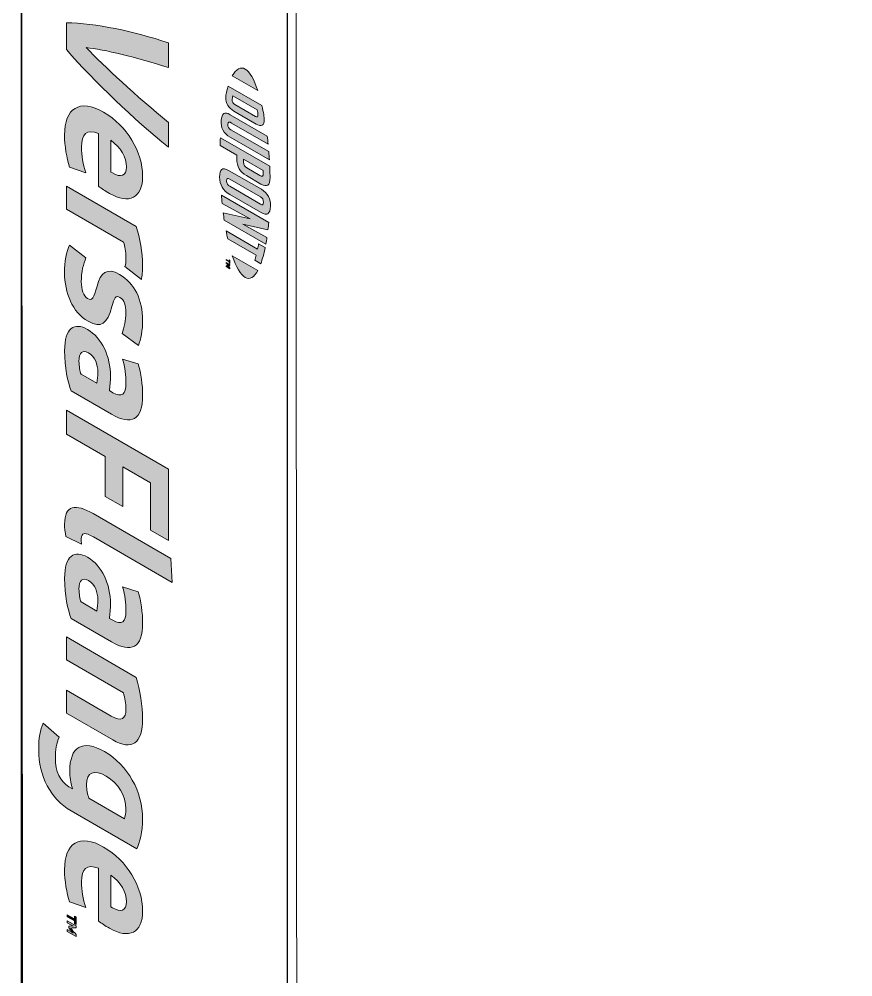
# Model space of a CAD drawing. Header units: inches. Extents: x -20.8 to 74.7, y -53.7 to 19.1.
# Drawn here: x 8.628 to 9.517, y -27.158 to -26.137 of the extents above; entities that cross this region are included whole.
import ezdxf

# ---------------------------------------------------------------- set-up
doc = ezdxf.new("R2010")
doc.units = ezdxf.units.IN
doc.header["$MEASUREMENT"] = 0
for name, color, linetype, lineweight in [('.ATI-HATCH', 7, 'Continuous', 0), ('G-ANNO-TTLB', 7, 'Continuous', 0), ('TYVEK', 7, 'Continuous', 0)]:
    doc.layers.add(name, color=color, linetype=linetype, lineweight=lineweight)

# ---------------------------------------------------------------- blocks, each defined once
blk = doc.blocks.new('Block_286')
at = {"layer": 'TYVEK', "true_color": 0x18467f, "transparency": 33554687}
h = blk.add_hatch(color=156, dxfattribs=at)
h.dxf.hatch_style = 2
edge = h.paths.add_edge_path()
edge.add_spline(control_points=[(8.8693, -26.19), (8.8643, -26.1871), (8.8596, -26.1899), (8.8556, -26.1973), (8.8556, -26.1973), (8.8827, -26.2129), (8.8827, -26.2129), (8.8788, -26.201), (8.8742, -26.1928), (8.8693, -26.19)], knot_values=[0, 0, 0, 0, 1, 1, 1, 2, 2, 2, 3, 3, 3, 3], degree=3, periodic=0)
edge.add_line((8.8693, -26.19), (8.8693, -26.19))
h = blk.add_hatch(color=156, dxfattribs=at)
h.dxf.hatch_style = 2
edge = h.paths.add_edge_path()
edge.add_spline(control_points=[(8.8582, -26.2277), (8.8561, -26.2265), (8.8554, -26.2247), (8.8554, -26.223), (8.8554, -26.2216), (8.8558, -26.2198), (8.8562, -26.2184), (8.8562, -26.2184), (8.8821, -26.2333), (8.8821, -26.2333), (8.8825, -26.2352), (8.8829, -26.2375), (8.8829, -26.2389), (8.8829, -26.2406), (8.8823, -26.2416), (8.8802, -26.2404), (8.8802, -26.2404), (8.8582, -26.2277), (8.8582, -26.2277)], knot_values=[0, 0, 0, 0, 1, 1, 1, 2, 2, 2, 3, 3, 3, 4, 4, 4, 5, 5, 5, 6, 6, 6, 6], degree=3, periodic=0)
edge = h.paths.add_edge_path()
edge.add_spline(control_points=[(8.8897, -26.2439), (8.8897, -26.2412), (8.889, -26.2369), (8.8871, -26.2288), (8.8871, -26.2288), (8.8512, -26.2081), (8.8512, -26.2081), (8.8496, -26.2133), (8.8486, -26.2175), (8.8486, -26.2202), (8.8486, -26.2264), (8.8519, -26.2318), (8.8572, -26.2348), (8.8572, -26.2348), (8.8811, -26.2486), (8.8811, -26.2486), (8.8864, -26.2517), (8.8897, -26.2501), (8.8897, -26.2439)], knot_values=[0, 0, 0, 0, 1, 1, 1, 2, 2, 2, 3, 3, 3, 4, 4, 4, 5, 5, 5, 6, 6, 6, 6], degree=3, periodic=0)
edge.add_line((8.8897, -26.2439), (8.8897, -26.2439))
h = blk.add_hatch(color=156, dxfattribs=at)
h.dxf.hatch_style = 2
edge = h.paths.add_edge_path()
edge.add_spline(control_points=[(8.854, -26.2546), (8.8519, -26.2534), (8.8506, -26.2518), (8.8509, -26.249), (8.8512, -26.2462), (8.8523, -26.2461), (8.8547, -26.2475), (8.8547, -26.2475), (8.8938, -26.2701), (8.8938, -26.2701), (8.8936, -26.268), (8.8931, -26.2634), (8.8929, -26.2614), (8.8929, -26.2614), (8.8533, -26.2386), (8.8533, -26.2386), (8.847, -26.2349), (8.8446, -26.237), (8.8437, -26.2449), (8.843, -26.252), (8.8463, -26.2586), (8.8533, -26.2627), (8.8533, -26.2627), (8.8951, -26.2868), (8.8951, -26.2868), (8.895, -26.2852), (8.8947, -26.2797), (8.8945, -26.278), (8.8945, -26.278), (8.854, -26.2546), (8.854, -26.2546)], knot_values=[0, 0, 0, 0, 1, 1, 1, 2, 2, 2, 3, 3, 3, 4, 4, 4, 5, 5, 5, 6, 6, 6, 7, 7, 7, 8, 8, 8, 9, 9, 9, 10, 10, 10, 10], degree=3, periodic=0)
h = blk.add_hatch(color=156, dxfattribs=at)
h.dxf.hatch_style = 2
edge = h.paths.add_edge_path()
edge.add_spline(control_points=[(8.8711, -26.2954), (8.8689, -26.2941), (8.8677, -26.2925), (8.8677, -26.289), (8.8677, -26.289), (8.8677, -26.2861), (8.8677, -26.2861), (8.8677, -26.2861), (8.8885, -26.2981), (8.8885, -26.2981), (8.8885, -26.2994), (8.8886, -26.3001), (8.8886, -26.3009), (8.8886, -26.3047), (8.8873, -26.3047), (8.885, -26.3034), (8.885, -26.3034), (8.8711, -26.2954), (8.8711, -26.2954)], knot_values=[0, 0, 0, 0, 1, 1, 1, 2, 2, 2, 3, 3, 3, 4, 4, 4, 5, 5, 5, 6, 6, 6, 6], degree=3, periodic=0)
edge = h.paths.add_edge_path()
edge.add_spline(control_points=[(8.8959, -26.3057), (8.8959, -26.3042), (8.8957, -26.2987), (8.8955, -26.2936), (8.8955, -26.2936), (8.8429, -26.2632), (8.8429, -26.2632), (8.8428, -26.2649), (8.8426, -26.2692), (8.8425, -26.2715), (8.8425, -26.2715), (8.8604, -26.2819), (8.8604, -26.2819), (8.8604, -26.2819), (8.8604, -26.2852), (8.8604, -26.2852), (8.8604, -26.2941), (8.8639, -26.2998), (8.8706, -26.3036), (8.8706, -26.3036), (8.8861, -26.3126), (8.8861, -26.3126), (8.8926, -26.3164), (8.8959, -26.3141), (8.8959, -26.3057)], knot_values=[0, 0, 0, 0, 1, 1, 1, 2, 2, 2, 3, 3, 3, 4, 4, 4, 5, 5, 5, 6, 6, 6, 7, 7, 7, 8, 8, 8, 8], degree=3, periodic=0)
edge.add_line((8.8959, -26.3057), (8.8959, -26.3057))
h = blk.add_hatch(color=156, dxfattribs=at)
h.dxf.hatch_style = 2
edge = h.paths.add_edge_path()
edge.add_spline(control_points=[(8.8528, -26.315), (8.8507, -26.3138), (8.8496, -26.3124), (8.8495, -26.3094), (8.8494, -26.3062), (8.8506, -26.3061), (8.8528, -26.3073), (8.8528, -26.3073), (8.8856, -26.3263), (8.8856, -26.3263), (8.8877, -26.3275), (8.8889, -26.329), (8.8888, -26.3321), (8.8888, -26.335), (8.8876, -26.3352), (8.8856, -26.334), (8.8856, -26.334), (8.8528, -26.315), (8.8528, -26.315)], knot_values=[0, 0, 0, 0, 1, 1, 1, 2, 2, 2, 3, 3, 3, 4, 4, 4, 5, 5, 5, 6, 6, 6, 6], degree=3, periodic=0)
edge = h.paths.add_edge_path()
edge.add_spline(control_points=[(8.8962, -26.3363), (8.8965, -26.3287), (8.8935, -26.3222), (8.8866, -26.3182), (8.8866, -26.3182), (8.8521, -26.2984), (8.8521, -26.2984), (8.8448, -26.2941), (8.8418, -26.2966), (8.8421, -26.3051), (8.8424, -26.3134), (8.8451, -26.3192), (8.8529, -26.3237), (8.8529, -26.3237), (8.8858, -26.3427), (8.8858, -26.3427), (8.8932, -26.3469), (8.8958, -26.3446), (8.8962, -26.3363)], knot_values=[0, 0, 0, 0, 1, 1, 1, 2, 2, 2, 3, 3, 3, 4, 4, 4, 5, 5, 5, 6, 6, 6, 6], degree=3, periodic=0)
edge.add_line((8.8962, -26.3363), (8.8962, -26.3363))
h = blk.add_hatch(color=156, dxfattribs=at)
h.dxf.hatch_style = 2
edge = h.paths.add_edge_path()
edge.add_spline(control_points=[(8.8669, -26.3553), (8.8669, -26.3553), (8.8936, -26.3613), (8.8936, -26.3613), (8.8939, -26.3589), (8.8942, -26.356), (8.8944, -26.3537), (8.8944, -26.3537), (8.8439, -26.3246), (8.8439, -26.3246), (8.8441, -26.3264), (8.8445, -26.3309), (8.8447, -26.3332), (8.8447, -26.3332), (8.8745, -26.3497), (8.8745, -26.3497), (8.8745, -26.3497), (8.8459, -26.3432), (8.8459, -26.3432), (8.8462, -26.3454), (8.8466, -26.3488), (8.847, -26.351), (8.847, -26.351), (8.8914, -26.3767), (8.8914, -26.3767), (8.8917, -26.3747), (8.8923, -26.3712), (8.8925, -26.3695), (8.8925, -26.3695), (8.8669, -26.3553), (8.8669, -26.3553)], knot_values=[0, 0, 0, 0, 1, 1, 1, 2, 2, 2, 3, 3, 3, 4, 4, 4, 5, 5, 5, 6, 6, 6, 7, 7, 7, 8, 8, 8, 9, 9, 9, 10, 10, 10, 10], degree=3, periodic=0)
h = blk.add_hatch(color=156, dxfattribs=at)
h.dxf.hatch_style = 2
edge = h.paths.add_edge_path()
edge.add_spline(control_points=[(8.8836, -26.3764), (8.8833, -26.3783), (8.8829, -26.3801), (8.8825, -26.3819), (8.8825, -26.3819), (8.8489, -26.3625), (8.8489, -26.3625), (8.8493, -26.3646), (8.8501, -26.3685), (8.8507, -26.3711), (8.8507, -26.3711), (8.8809, -26.3886), (8.8809, -26.3886), (8.8804, -26.3905), (8.8799, -26.3923), (8.8795, -26.3939), (8.8795, -26.3939), (8.8859, -26.3977), (8.8859, -26.3977), (8.8878, -26.3927), (8.8893, -26.3871), (8.8906, -26.3804), (8.8906, -26.3804), (8.8836, -26.3764), (8.8836, -26.3764)], knot_values=[0, 0, 0, 0, 1, 1, 1, 2, 2, 2, 3, 3, 3, 4, 4, 4, 5, 5, 5, 6, 6, 6, 7, 7, 7, 8, 8, 8, 8], degree=3, periodic=0)
h = blk.add_hatch(color=156, dxfattribs=at)
h.dxf.hatch_style = 2
edge = h.paths.add_edge_path()
edge.add_spline(control_points=[(8.8529, -26.3984), (8.8529, -26.3984), (8.8529, -26.3993), (8.8529, -26.3993), (8.8529, -26.3993), (8.8511, -26.3996), (8.8511, -26.3996), (8.8511, -26.3996), (8.8529, -26.402), (8.8529, -26.402), (8.8529, -26.402), (8.8529, -26.4029), (8.8529, -26.4029), (8.8529, -26.4029), (8.849, -26.4006), (8.849, -26.4006), (8.849, -26.4006), (8.849, -26.3998), (8.849, -26.3998), (8.849, -26.3998), (8.8518, -26.4014), (8.8518, -26.4014), (8.8518, -26.4014), (8.8499, -26.3989), (8.8499, -26.3989), (8.8499, -26.3989), (8.8499, -26.3989), (8.8499, -26.3989), (8.8499, -26.3989), (8.8518, -26.3986), (8.8518, -26.3986), (8.8518, -26.3986), (8.849, -26.397), (8.849, -26.397), (8.849, -26.397), (8.849, -26.3961), (8.849, -26.3961), (8.849, -26.3961), (8.8529, -26.3984), (8.8529, -26.3984)], knot_values=[0, 0, 0, 0, 1, 1, 1, 2, 2, 2, 3, 3, 3, 4, 4, 4, 5, 5, 5, 6, 6, 6, 7, 7, 7, 8, 8, 8, 9, 9, 9, 10, 10, 10, 11, 11, 11, 12, 12, 12, 13, 13, 13, 13], degree=3, periodic=0)
edge = h.paths.add_edge_path()
edge.add_spline(control_points=[(8.8522, -26.3948), (8.8522, -26.3948), (8.8522, -26.3934), (8.8522, -26.3934), (8.8522, -26.3934), (8.8529, -26.3938), (8.8529, -26.3938), (8.8529, -26.3938), (8.8529, -26.3974), (8.8529, -26.3974), (8.8529, -26.3974), (8.8522, -26.397), (8.8522, -26.397), (8.8522, -26.397), (8.8522, -26.3956), (8.8522, -26.3956), (8.8522, -26.3956), (8.849, -26.3938), (8.849, -26.3938), (8.849, -26.3938), (8.849, -26.3929), (8.849, -26.3929), (8.849, -26.3929), (8.8522, -26.3948), (8.8522, -26.3948)], knot_values=[0, 0, 0, 0, 1, 1, 1, 2, 2, 2, 3, 3, 3, 4, 4, 4, 5, 5, 5, 6, 6, 6, 7, 7, 7, 8, 8, 8, 8], degree=3, periodic=0)
h = blk.add_hatch(color=156, dxfattribs=at)
h.dxf.hatch_style = 2
edge = h.paths.add_edge_path()
edge.add_spline(control_points=[(8.8693, -26.4123), (8.8643, -26.4094), (8.8596, -26.4012), (8.8556, -26.3893), (8.8556, -26.3893), (8.8828, -26.4049), (8.8828, -26.4049), (8.8788, -26.4123), (8.8742, -26.4151), (8.8693, -26.4123)], knot_values=[0, 0, 0, 0, 1, 1, 1, 2, 2, 2, 3, 3, 3, 3], degree=3, periodic=0)
edge.add_line((8.8693, -26.4123), (8.8693, -26.4123))
at = {"layer": 'TYVEK'}
for points, knots in [([(8.8693, -26.19), (8.8643, -26.1871), (8.8596, -26.1899), (8.8556, -26.1973), (8.8556, -26.1973), (8.8827, -26.2129), (8.8827, -26.2129), (8.8788, -26.201), (8.8742, -26.1928), (8.8693, -26.19)], [0, 0, 0, 0, 1, 1, 1, 2, 2, 2, 3, 3, 3, 3]), ([(8.8897, -26.2439), (8.8897, -26.2412), (8.889, -26.2369), (8.8871, -26.2288), (8.8871, -26.2288), (8.8512, -26.2081), (8.8512, -26.2081), (8.8496, -26.2133), (8.8486, -26.2175), (8.8486, -26.2202), (8.8486, -26.2264), (8.8519, -26.2318), (8.8572, -26.2348), (8.8572, -26.2348), (8.8811, -26.2486), (8.8811, -26.2486), (8.8864, -26.2517), (8.8897, -26.2501), (8.8897, -26.2439)], [0, 0, 0, 0, 1, 1, 1, 2, 2, 2, 3, 3, 3, 4, 4, 4, 5, 5, 5, 6, 6, 6, 6]), ([(8.8582, -26.2277), (8.8561, -26.2265), (8.8554, -26.2247), (8.8554, -26.223), (8.8554, -26.2216), (8.8558, -26.2198), (8.8562, -26.2184), (8.8562, -26.2184), (8.8821, -26.2333), (8.8821, -26.2333), (8.8825, -26.2352), (8.8829, -26.2375), (8.8829, -26.2389), (8.8829, -26.2406), (8.8823, -26.2416), (8.8802, -26.2404), (8.8802, -26.2404), (8.8582, -26.2277), (8.8582, -26.2277)], [0, 0, 0, 0, 1, 1, 1, 2, 2, 2, 3, 3, 3, 4, 4, 4, 5, 5, 5, 6, 6, 6, 6]), ([(8.854, -26.2546), (8.8519, -26.2534), (8.8506, -26.2518), (8.8509, -26.249), (8.8512, -26.2462), (8.8523, -26.2461), (8.8547, -26.2475), (8.8547, -26.2475), (8.8938, -26.2701), (8.8938, -26.2701), (8.8936, -26.268), (8.8931, -26.2634), (8.8929, -26.2614), (8.8929, -26.2614), (8.8533, -26.2386), (8.8533, -26.2386), (8.847, -26.2349), (8.8446, -26.237), (8.8437, -26.2449), (8.843, -26.252), (8.8463, -26.2586), (8.8533, -26.2627), (8.8533, -26.2627), (8.8951, -26.2868), (8.8951, -26.2868), (8.895, -26.2852), (8.8947, -26.2797), (8.8945, -26.278), (8.8945, -26.278), (8.854, -26.2546), (8.854, -26.2546)], [0, 0, 0, 0, 1, 1, 1, 2, 2, 2, 3, 3, 3, 4, 4, 4, 5, 5, 5, 6, 6, 6, 7, 7, 7, 8, 8, 8, 9, 9, 9, 10, 10, 10, 10]), ([(8.8959, -26.3057), (8.8959, -26.3042), (8.8957, -26.2987), (8.8955, -26.2936), (8.8955, -26.2936), (8.8429, -26.2632), (8.8429, -26.2632), (8.8428, -26.2649), (8.8426, -26.2692), (8.8425, -26.2715), (8.8425, -26.2715), (8.8604, -26.2819), (8.8604, -26.2819), (8.8604, -26.2819), (8.8604, -26.2852), (8.8604, -26.2852), (8.8604, -26.2941), (8.8639, -26.2998), (8.8706, -26.3036), (8.8706, -26.3036), (8.8861, -26.3126), (8.8861, -26.3126), (8.8926, -26.3164), (8.8959, -26.3141), (8.8959, -26.3057)], [0, 0, 0, 0, 1, 1, 1, 2, 2, 2, 3, 3, 3, 4, 4, 4, 5, 5, 5, 6, 6, 6, 7, 7, 7, 8, 8, 8, 8]), ([(8.8711, -26.2954), (8.8689, -26.2941), (8.8677, -26.2925), (8.8677, -26.289), (8.8677, -26.289), (8.8677, -26.2861), (8.8677, -26.2861), (8.8677, -26.2861), (8.8885, -26.2981), (8.8885, -26.2981), (8.8885, -26.2994), (8.8886, -26.3001), (8.8886, -26.3009), (8.8886, -26.3047), (8.8873, -26.3047), (8.885, -26.3034), (8.885, -26.3034), (8.8711, -26.2954), (8.8711, -26.2954)], [0, 0, 0, 0, 1, 1, 1, 2, 2, 2, 3, 3, 3, 4, 4, 4, 5, 5, 5, 6, 6, 6, 6]), ([(8.8962, -26.3363), (8.8965, -26.3287), (8.8935, -26.3222), (8.8866, -26.3182), (8.8866, -26.3182), (8.8521, -26.2984), (8.8521, -26.2984), (8.8448, -26.2941), (8.8418, -26.2966), (8.8421, -26.3051), (8.8424, -26.3134), (8.8451, -26.3192), (8.8529, -26.3237), (8.8529, -26.3237), (8.8858, -26.3427), (8.8858, -26.3427), (8.8932, -26.3469), (8.8958, -26.3446), (8.8962, -26.3363)], [0, 0, 0, 0, 1, 1, 1, 2, 2, 2, 3, 3, 3, 4, 4, 4, 5, 5, 5, 6, 6, 6, 6]), ([(8.8528, -26.315), (8.8507, -26.3138), (8.8496, -26.3124), (8.8495, -26.3094), (8.8494, -26.3062), (8.8506, -26.3061), (8.8528, -26.3073), (8.8528, -26.3073), (8.8856, -26.3263), (8.8856, -26.3263), (8.8877, -26.3275), (8.8889, -26.329), (8.8888, -26.3321), (8.8888, -26.335), (8.8876, -26.3352), (8.8856, -26.334), (8.8856, -26.334), (8.8528, -26.315), (8.8528, -26.315)], [0, 0, 0, 0, 1, 1, 1, 2, 2, 2, 3, 3, 3, 4, 4, 4, 5, 5, 5, 6, 6, 6, 6]), ([(8.8669, -26.3553), (8.8669, -26.3553), (8.8936, -26.3613), (8.8936, -26.3613), (8.8939, -26.3589), (8.8942, -26.356), (8.8944, -26.3537), (8.8944, -26.3537), (8.8439, -26.3246), (8.8439, -26.3246), (8.8441, -26.3264), (8.8445, -26.3309), (8.8447, -26.3332), (8.8447, -26.3332), (8.8745, -26.3497), (8.8745, -26.3497), (8.8745, -26.3497), (8.8459, -26.3432), (8.8459, -26.3432), (8.8462, -26.3454), (8.8466, -26.3488), (8.847, -26.351), (8.847, -26.351), (8.8914, -26.3767), (8.8914, -26.3767), (8.8917, -26.3747), (8.8923, -26.3712), (8.8925, -26.3695), (8.8925, -26.3695), (8.8669, -26.3553), (8.8669, -26.3553)], [0, 0, 0, 0, 1, 1, 1, 2, 2, 2, 3, 3, 3, 4, 4, 4, 5, 5, 5, 6, 6, 6, 7, 7, 7, 8, 8, 8, 9, 9, 9, 10, 10, 10, 10]), ([(8.8836, -26.3764), (8.8833, -26.3783), (8.8829, -26.3801), (8.8825, -26.3819), (8.8825, -26.3819), (8.8489, -26.3625), (8.8489, -26.3625), (8.8493, -26.3646), (8.8501, -26.3685), (8.8507, -26.3711), (8.8507, -26.3711), (8.8809, -26.3886), (8.8809, -26.3886), (8.8804, -26.3905), (8.8799, -26.3923), (8.8795, -26.3939), (8.8795, -26.3939), (8.8859, -26.3977), (8.8859, -26.3977), (8.8878, -26.3927), (8.8893, -26.3871), (8.8906, -26.3804), (8.8906, -26.3804), (8.8836, -26.3764), (8.8836, -26.3764)], [0, 0, 0, 0, 1, 1, 1, 2, 2, 2, 3, 3, 3, 4, 4, 4, 5, 5, 5, 6, 6, 6, 7, 7, 7, 8, 8, 8, 8]), ([(8.8522, -26.3948), (8.8522, -26.3948), (8.8522, -26.3934), (8.8522, -26.3934), (8.8522, -26.3934), (8.8529, -26.3938), (8.8529, -26.3938), (8.8529, -26.3938), (8.8529, -26.3974), (8.8529, -26.3974), (8.8529, -26.3974), (8.8522, -26.397), (8.8522, -26.397), (8.8522, -26.397), (8.8522, -26.3956), (8.8522, -26.3956), (8.8522, -26.3956), (8.849, -26.3938), (8.849, -26.3938), (8.849, -26.3938), (8.849, -26.3929), (8.849, -26.3929), (8.849, -26.3929), (8.8522, -26.3948), (8.8522, -26.3948)], [0, 0, 0, 0, 1, 1, 1, 2, 2, 2, 3, 3, 3, 4, 4, 4, 5, 5, 5, 6, 6, 6, 7, 7, 7, 8, 8, 8, 8]), ([(8.8693, -26.4123), (8.8643, -26.4094), (8.8596, -26.4012), (8.8556, -26.3893), (8.8556, -26.3893), (8.8828, -26.4049), (8.8828, -26.4049), (8.8788, -26.4123), (8.8742, -26.4151), (8.8693, -26.4123)], [0, 0, 0, 0, 1, 1, 1, 2, 2, 2, 3, 3, 3, 3]), ([(8.8529, -26.3984), (8.8529, -26.3984), (8.8529, -26.3993), (8.8529, -26.3993), (8.8529, -26.3993), (8.8511, -26.3996), (8.8511, -26.3996), (8.8511, -26.3996), (8.8529, -26.402), (8.8529, -26.402), (8.8529, -26.402), (8.8529, -26.4029), (8.8529, -26.4029), (8.8529, -26.4029), (8.849, -26.4006), (8.849, -26.4006), (8.849, -26.4006), (8.849, -26.3998), (8.849, -26.3998), (8.849, -26.3998), (8.8518, -26.4014), (8.8518, -26.4014), (8.8518, -26.4014), (8.8499, -26.3989), (8.8499, -26.3989), (8.8499, -26.3989), (8.8499, -26.3989), (8.8499, -26.3989), (8.8499, -26.3989), (8.8518, -26.3986), (8.8518, -26.3986), (8.8518, -26.3986), (8.849, -26.397), (8.849, -26.397), (8.849, -26.397), (8.849, -26.3961), (8.849, -26.3961), (8.849, -26.3961), (8.8529, -26.3984), (8.8529, -26.3984)], [0, 0, 0, 0, 1, 1, 1, 2, 2, 2, 3, 3, 3, 4, 4, 4, 5, 5, 5, 6, 6, 6, 7, 7, 7, 8, 8, 8, 9, 9, 9, 10, 10, 10, 11, 11, 11, 12, 12, 12, 13, 13, 13, 13])]:
    blk.add_open_spline(points, degree=3, knots=knots, dxfattribs=at)
blk = doc.blocks.new('Block_288')
at = {"layer": 'TYVEK', "true_color": 0x18467f, "transparency": 33554687}
h = blk.add_hatch(color=156, dxfattribs=at)
h.dxf.hatch_style = 2
h.paths.add_polyline_path([(8.6874, -27.0963), (8.6874, -27.0935), (8.689, -27.0944), (8.689, -27.1023), (8.6874, -27.1014), (8.6874, -27.0985), (8.6796, -27.094), (8.6796, -27.0919)])
h = blk.add_hatch(color=156, dxfattribs=at)
h.dxf.hatch_style = 2
edge = h.paths.add_edge_path()
edge.add_spline(control_points=[(8.689, -27.1151), (8.689, -27.1151), (8.6796, -27.1097), (8.6796, -27.1097), (8.6796, -27.1097), (8.6796, -27.1077), (8.6796, -27.1077), (8.6796, -27.1077), (8.6841, -27.1103), (8.6841, -27.1103), (8.6847, -27.1106), (8.6853, -27.111), (8.6858, -27.1114), (8.6844, -27.1098), (8.6828, -27.1079), (8.6813, -27.1058), (8.6813, -27.1058), (8.6813, -27.1041), (8.6813, -27.1041), (8.6829, -27.1039), (8.6844, -27.1038), (8.6858, -27.1038), (8.6853, -27.1036), (8.6847, -27.1033), (8.6841, -27.103), (8.6841, -27.103), (8.6796, -27.1004), (8.6796, -27.1004), (8.6796, -27.1004), (8.6796, -27.0984), (8.6796, -27.0984), (8.6796, -27.0984), (8.689, -27.1038), (8.689, -27.1038), (8.689, -27.1038), (8.689, -27.106), (8.689, -27.106), (8.6869, -27.1058), (8.6852, -27.1058), (8.6832, -27.1061), (8.6852, -27.1087), (8.6869, -27.1107), (8.689, -27.1129), (8.689, -27.1129), (8.689, -27.1151), (8.689, -27.1151)], knot_values=[0, 0, 0, 0, 1, 1, 1, 2, 2, 2, 3, 3, 3, 4, 4, 4, 5, 5, 5, 6, 6, 6, 7, 7, 7, 8, 8, 8, 9, 9, 9, 10, 10, 10, 11, 11, 11, 12, 12, 12, 13, 13, 13, 14, 14, 14, 15, 15, 15, 15], degree=3, periodic=0)
at = {"layer": 'TYVEK'}
blk.add_lwpolyline([(8.6874, -27.0963), (8.6874, -27.0935), (8.689, -27.0944), (8.689, -27.1023), (8.6874, -27.1014), (8.6874, -27.0985), (8.6796, -27.094), (8.6796, -27.0919)], close=True, dxfattribs=at)
blk.add_open_spline([(8.689, -27.1151), (8.689, -27.1151), (8.6796, -27.1097), (8.6796, -27.1097), (8.6796, -27.1097), (8.6796, -27.1077), (8.6796, -27.1077), (8.6796, -27.1077), (8.6841, -27.1103), (8.6841, -27.1103), (8.6847, -27.1106), (8.6853, -27.111), (8.6858, -27.1114), (8.6844, -27.1098), (8.6828, -27.1079), (8.6813, -27.1058), (8.6813, -27.1058), (8.6813, -27.1041), (8.6813, -27.1041), (8.6829, -27.1039), (8.6844, -27.1038), (8.6858, -27.1038), (8.6853, -27.1036), (8.6847, -27.1033), (8.6841, -27.103), (8.6841, -27.103), (8.6796, -27.1004), (8.6796, -27.1004), (8.6796, -27.1004), (8.6796, -27.0984), (8.6796, -27.0984), (8.6796, -27.0984), (8.689, -27.1038), (8.689, -27.1038), (8.689, -27.1038), (8.689, -27.106), (8.689, -27.106), (8.6869, -27.1058), (8.6852, -27.1058), (8.6832, -27.1061), (8.6852, -27.1087), (8.6869, -27.1107), (8.689, -27.1129), (8.689, -27.1129), (8.689, -27.1151), (8.689, -27.1151)], degree=3, knots=[0, 0, 0, 0, 1, 1, 1, 2, 2, 2, 3, 3, 3, 4, 4, 4, 5, 5, 5, 6, 6, 6, 7, 7, 7, 8, 8, 8, 9, 9, 9, 10, 10, 10, 11, 11, 11, 12, 12, 12, 13, 13, 13, 14, 14, 14, 15, 15, 15, 15], dxfattribs=at)
blk = doc.blocks.new('Block_289')
at = {"layer": 'TYVEK', "true_color": 0x18467f, "transparency": 33554687}
h = blk.add_hatch(color=156, dxfattribs=at)
h.dxf.hatch_style = 2
edge = h.paths.add_edge_path()
edge.add_spline(control_points=[(8.6786, -26.1405), (8.7097, -26.1413), (8.7503, -26.1494), (8.7875, -26.162), (8.7875, -26.162), (8.7875, -26.1884), (8.7875, -26.1884), (8.754, -26.1775), (8.7184, -26.169), (8.6999, -26.1671), (8.7184, -26.1867), (8.754, -26.2194), (8.7875, -26.247), (8.7875, -26.247), (8.7875, -26.2734), (8.7875, -26.2734), (8.7503, -26.2431), (8.7097, -26.2043), (8.6786, -26.1692), (8.6786, -26.1692), (8.6786, -26.1405), (8.6786, -26.1405)], knot_values=[0, 0, 0, 0, 1, 1, 1, 2, 2, 2, 3, 3, 3, 4, 4, 4, 5, 5, 5, 6, 6, 6, 7, 7, 7, 7], degree=3, periodic=0)
h = blk.add_hatch(color=156, dxfattribs=at)
h.dxf.hatch_style = 2
edge = h.paths.add_edge_path()
edge.add_spline(control_points=[(8.7259, -26.2659), (8.7259, -26.2659), (8.7259, -26.2998), (8.7259, -26.2998), (8.7259, -26.2998), (8.7278, -26.3008), (8.7278, -26.3008), (8.7365, -26.3059), (8.7428, -26.3042), (8.7428, -26.2944), (8.7428, -26.284), (8.7365, -26.2736), (8.7259, -26.2659)], knot_values=[0, 0, 0, 0, 1, 1, 1, 2, 2, 2, 3, 3, 3, 4, 4, 4, 4], degree=3, periodic=0)
edge = h.paths.add_edge_path()
edge.add_spline(control_points=[(8.682, -26.2946), (8.6789, -26.2849), (8.6767, -26.2721), (8.6767, -26.2603), (8.6767, -26.2316), (8.6926, -26.2212), (8.7184, -26.2361), (8.7432, -26.2503), (8.76, -26.2781), (8.76, -26.3043), (8.76, -26.3276), (8.7455, -26.3346), (8.7246, -26.3226), (8.72, -26.3199), (8.7159, -26.3172), (8.7128, -26.315), (8.7128, -26.315), (8.7128, -26.2587), (8.7128, -26.2587), (8.7004, -26.2538), (8.6948, -26.259), (8.6948, -26.2732), (8.6948, -26.282), (8.6965, -26.2913), (8.6993, -26.3006), (8.6993, -26.3006), (8.682, -26.2946), (8.682, -26.2946)], knot_values=[0, 0, 0, 0, 1, 1, 1, 2, 2, 2, 3, 3, 3, 4, 4, 4, 5, 5, 5, 6, 6, 6, 7, 7, 7, 8, 8, 8, 9, 9, 9, 9], degree=3, periodic=0)
h = blk.add_hatch(color=156, dxfattribs=at)
h.dxf.hatch_style = 2
edge = h.paths.add_edge_path()
edge.add_spline(control_points=[(8.76, -26.3991), (8.76, -26.4055), (8.7593, -26.4113), (8.7586, -26.4144), (8.7586, -26.4144), (8.741, -26.4007), (8.741, -26.4007), (8.7419, -26.3982), (8.7422, -26.3946), (8.7422, -26.3909), (8.7422, -26.3843), (8.7411, -26.3792), (8.7396, -26.3745), (8.7396, -26.3745), (8.6786, -26.3393), (8.6786, -26.3393), (8.6786, -26.3393), (8.6786, -26.3147), (8.6786, -26.3147), (8.6786, -26.3147), (8.7531, -26.3577), (8.7531, -26.3577), (8.7573, -26.3698), (8.76, -26.3863), (8.76, -26.3991)], knot_values=[0, 0, 0, 0, 1, 1, 1, 2, 2, 2, 3, 3, 3, 4, 4, 4, 5, 5, 5, 6, 6, 6, 7, 7, 7, 8, 8, 8, 8], degree=3, periodic=0)
h = blk.add_hatch(color=156, dxfattribs=at)
h.dxf.hatch_style = 2
edge = h.paths.add_edge_path()
edge.add_spline(control_points=[(8.738, -26.4721), (8.7402, -26.4651), (8.7422, -26.4583), (8.7422, -26.4497), (8.7422, -26.4422), (8.7404, -26.4361), (8.7358, -26.4335), (8.7312, -26.4308), (8.7298, -26.4341), (8.7271, -26.4433), (8.7222, -26.4611), (8.7161, -26.4672), (8.7018, -26.459), (8.685, -26.4493), (8.6767, -26.4288), (8.6767, -26.4071), (8.6767, -26.3957), (8.6788, -26.3842), (8.6819, -26.3778), (8.6819, -26.3778), (8.6995, -26.3913), (8.6995, -26.3913), (8.6968, -26.3976), (8.6945, -26.4063), (8.6945, -26.4168), (8.6945, -26.425), (8.697, -26.4321), (8.7013, -26.4346), (8.7065, -26.4376), (8.7079, -26.434), (8.7114, -26.4214), (8.7152, -26.4071), (8.7218, -26.4012), (8.7354, -26.409), (8.7512, -26.4182), (8.76, -26.4362), (8.76, -26.458), (8.76, -26.4681), (8.7581, -26.4787), (8.7554, -26.4848), (8.7554, -26.4848), (8.738, -26.4721), (8.738, -26.4721)], knot_values=[0, 0, 0, 0, 1, 1, 1, 2, 2, 2, 3, 3, 3, 4, 4, 4, 5, 5, 5, 6, 6, 6, 7, 7, 7, 8, 8, 8, 9, 9, 9, 10, 10, 10, 11, 11, 11, 12, 12, 12, 13, 13, 13, 14, 14, 14, 14], degree=3, periodic=0)
h = blk.add_hatch(color=156, dxfattribs=at)
h.dxf.hatch_style = 2
edge = h.paths.add_edge_path()
edge.add_spline(control_points=[(8.6943, -26.5155), (8.6943, -26.5155), (8.711, -26.5251), (8.711, -26.5251), (8.7117, -26.5214), (8.7122, -26.5174), (8.7122, -26.5131), (8.7122, -26.5049), (8.7094, -26.4969), (8.7021, -26.4927), (8.6956, -26.4889), (8.6921, -26.4923), (8.6921, -26.5017), (8.6921, -26.5071), (8.6931, -26.5121), (8.6943, -26.5155)], knot_values=[0, 0, 0, 0, 1, 1, 1, 2, 2, 2, 3, 3, 3, 4, 4, 4, 5, 5, 5, 5], degree=3, periodic=0)
edge = h.paths.add_edge_path()
edge.add_spline(control_points=[(8.6767, -26.4904), (8.6767, -26.4659), (8.6872, -26.4596), (8.7012, -26.4677), (8.7166, -26.4766), (8.7256, -26.4963), (8.7257, -26.5177), (8.7257, -26.5227), (8.7251, -26.5288), (8.7245, -26.5329), (8.7245, -26.5329), (8.7282, -26.5351), (8.7282, -26.5351), (8.7377, -26.5405), (8.7422, -26.5369), (8.7422, -26.5249), (8.7422, -26.5171), (8.7411, -26.5081), (8.7385, -26.4993), (8.7385, -26.4993), (8.7553, -26.5045), (8.7553, -26.5045), (8.7581, -26.5138), (8.76, -26.5272), (8.76, -26.538), (8.76, -26.5643), (8.7478, -26.5703), (8.7268, -26.5581), (8.7268, -26.5581), (8.6836, -26.5332), (8.6836, -26.5332), (8.6803, -26.524), (8.6767, -26.5082), (8.6767, -26.4904)], knot_values=[0, 0, 0, 0, 1, 1, 1, 2, 2, 2, 3, 3, 3, 4, 4, 4, 5, 5, 5, 6, 6, 6, 7, 7, 7, 8, 8, 8, 9, 9, 9, 10, 10, 10, 11, 11, 11, 11], degree=3, periodic=0)
h = blk.add_hatch(color=156, dxfattribs=at)
h.dxf.hatch_style = 2
edge = h.paths.add_edge_path()
edge.add_spline(control_points=[(8.6786, -26.5538), (8.6786, -26.5538), (8.7875, -26.6167), (8.7875, -26.6167), (8.7875, -26.6167), (8.7875, -26.6927), (8.7875, -26.6927), (8.7875, -26.6927), (8.7685, -26.6817), (8.7685, -26.6817), (8.7685, -26.6817), (8.7685, -26.6312), (8.7685, -26.6312), (8.7685, -26.6312), (8.739, -26.6142), (8.739, -26.6142), (8.739, -26.6142), (8.739, -26.6566), (8.739, -26.6566), (8.739, -26.6566), (8.72, -26.6457), (8.72, -26.6457), (8.72, -26.6457), (8.72, -26.6032), (8.72, -26.6032), (8.72, -26.6032), (8.6786, -26.5793), (8.6786, -26.5793), (8.6786, -26.5793), (8.6786, -26.5538), (8.6786, -26.5538)], knot_values=[0, 0, 0, 0, 1, 1, 1, 2, 2, 2, 3, 3, 3, 4, 4, 4, 5, 5, 5, 6, 6, 6, 7, 7, 7, 8, 8, 8, 9, 9, 9, 10, 10, 10, 10], degree=3, periodic=0)
h = blk.add_hatch(color=156, dxfattribs=at)
h.dxf.hatch_style = 2
edge = h.paths.add_edge_path()
edge.add_spline(control_points=[(8.7074, -26.6889), (8.699, -26.684), (8.6945, -26.6839), (8.6945, -26.691), (8.6945, -26.6928), (8.6946, -26.6947), (8.6949, -26.6965), (8.6949, -26.6965), (8.678, -26.6885), (8.678, -26.6885), (8.6774, -26.6847), (8.6767, -26.6788), (8.6767, -26.6753), (8.6767, -26.6548), (8.6884, -26.6533), (8.7071, -26.6641), (8.7071, -26.6641), (8.7901, -26.712), (8.7901, -26.712), (8.7901, -26.712), (8.7914, -26.7374), (8.7914, -26.7374), (8.7914, -26.7374), (8.7074, -26.6889), (8.7074, -26.6889)], knot_values=[0, 0, 0, 0, 1, 1, 1, 2, 2, 2, 3, 3, 3, 4, 4, 4, 5, 5, 5, 6, 6, 6, 7, 7, 7, 8, 8, 8, 8], degree=3, periodic=0)
h = blk.add_hatch(color=156, dxfattribs=at)
h.dxf.hatch_style = 2
edge = h.paths.add_edge_path()
edge.add_spline(control_points=[(8.6943, -26.7583), (8.6943, -26.7583), (8.711, -26.768), (8.711, -26.768), (8.7117, -26.7643), (8.7122, -26.7603), (8.7122, -26.756), (8.7122, -26.7478), (8.7094, -26.7398), (8.7021, -26.7356), (8.6956, -26.7318), (8.6921, -26.7352), (8.6921, -26.7446), (8.6921, -26.75), (8.6931, -26.755), (8.6943, -26.7583)], knot_values=[0, 0, 0, 0, 1, 1, 1, 2, 2, 2, 3, 3, 3, 4, 4, 4, 5, 5, 5, 5], degree=3, periodic=0)
edge = h.paths.add_edge_path()
edge.add_spline(control_points=[(8.6767, -26.7332), (8.6767, -26.7088), (8.6872, -26.7025), (8.7012, -26.7106), (8.7166, -26.7195), (8.7256, -26.7391), (8.7257, -26.7606), (8.7257, -26.7656), (8.7251, -26.7717), (8.7245, -26.7758), (8.7245, -26.7758), (8.7282, -26.7779), (8.7282, -26.7779), (8.7377, -26.7834), (8.7422, -26.7798), (8.7422, -26.7678), (8.7422, -26.76), (8.7411, -26.751), (8.7385, -26.7421), (8.7385, -26.7421), (8.7553, -26.7474), (8.7553, -26.7474), (8.7581, -26.7567), (8.76, -26.77), (8.76, -26.7809), (8.76, -26.8071), (8.7478, -26.8131), (8.7268, -26.801), (8.7268, -26.801), (8.6836, -26.776), (8.6836, -26.776), (8.6803, -26.7668), (8.6767, -26.7511), (8.6767, -26.7332)], knot_values=[0, 0, 0, 0, 1, 1, 1, 2, 2, 2, 3, 3, 3, 4, 4, 4, 5, 5, 5, 6, 6, 6, 7, 7, 7, 8, 8, 8, 9, 9, 9, 10, 10, 10, 11, 11, 11, 11], degree=3, periodic=0)
h = blk.add_hatch(color=156, dxfattribs=at)
h.dxf.hatch_style = 2
edge = h.paths.add_edge_path()
edge.add_spline(control_points=[(8.6786, -26.7956), (8.6786, -26.7956), (8.7531, -26.8387), (8.7531, -26.8387), (8.7573, -26.8523), (8.76, -26.8692), (8.76, -26.8829), (8.76, -26.9089), (8.7488, -26.9175), (8.7281, -26.9055), (8.7281, -26.9055), (8.6786, -26.877), (8.6786, -26.877), (8.6786, -26.877), (8.6786, -26.8523), (8.6786, -26.8523), (8.6786, -26.8523), (8.7265, -26.88), (8.7265, -26.88), (8.7372, -26.8862), (8.7422, -26.8834), (8.7422, -26.8725), (8.7422, -26.8668), (8.7413, -26.8609), (8.7394, -26.8552), (8.7394, -26.8552), (8.6786, -26.8201), (8.6786, -26.8201), (8.6786, -26.8201), (8.6786, -26.7956), (8.6786, -26.7956)], knot_values=[0, 0, 0, 0, 1, 1, 1, 2, 2, 2, 3, 3, 3, 4, 4, 4, 5, 5, 5, 6, 6, 6, 7, 7, 7, 8, 8, 8, 9, 9, 9, 10, 10, 10, 10], degree=3, periodic=0)
h = blk.add_hatch(color=156, dxfattribs=at)
h.dxf.hatch_style = 2
edge = h.paths.add_edge_path()
edge.add_spline(control_points=[(8.7001, -26.9534), (8.7001, -26.9584), (8.7012, -26.9631), (8.7027, -26.9677), (8.7027, -26.9677), (8.7405, -26.9896), (8.7405, -26.9896), (8.7414, -26.9867), (8.7422, -26.9832), (8.7422, -26.9793), (8.7422, -26.9647), (8.7338, -26.9515), (8.7211, -26.9441), (8.7082, -26.9366), (8.7001, -26.9396), (8.7001, -26.9534)], knot_values=[0, 0, 0, 0, 1, 1, 1, 2, 2, 2, 3, 3, 3, 4, 4, 4, 5, 5, 5, 5], degree=3, periodic=0)
edge = h.paths.add_edge_path()
edge.add_spline(control_points=[(8.6491, -26.9161), (8.6491, -26.9025), (8.6505, -26.8953), (8.6539, -26.8876), (8.6539, -26.8876), (8.6708, -26.9026), (8.6708, -26.9026), (8.6682, -26.9086), (8.6669, -26.916), (8.6669, -26.925), (8.6669, -26.9387), (8.6719, -26.9499), (8.6814, -26.9554), (8.6814, -26.9554), (8.685, -26.9575), (8.685, -26.9575), (8.6831, -26.9509), (8.6822, -26.9446), (8.6822, -26.9391), (8.6822, -26.9127), (8.6957, -26.9043), (8.7192, -26.9179), (8.7442, -26.9323), (8.76, -26.9608), (8.76, -26.9895), (8.76, -27.0036), (8.7568, -27.0154), (8.7537, -27.0216), (8.7537, -27.0216), (8.6836, -26.9811), (8.6836, -26.9811), (8.6617, -26.9684), (8.6491, -26.9439), (8.6491, -26.9161)], knot_values=[0, 0, 0, 0, 1, 1, 1, 2, 2, 2, 3, 3, 3, 4, 4, 4, 5, 5, 5, 6, 6, 6, 7, 7, 7, 8, 8, 8, 9, 9, 9, 10, 10, 10, 11, 11, 11, 11], degree=3, periodic=0)
h = blk.add_hatch(color=156, dxfattribs=at)
h.dxf.hatch_style = 2
edge = h.paths.add_edge_path()
edge.add_spline(control_points=[(8.7259, -27.0496), (8.7259, -27.0496), (8.7259, -27.0835), (8.7259, -27.0835), (8.7259, -27.0835), (8.7278, -27.0845), (8.7278, -27.0845), (8.7365, -27.0896), (8.7428, -27.0879), (8.7428, -27.0781), (8.7428, -27.0678), (8.7365, -27.0573), (8.7259, -27.0496)], knot_values=[0, 0, 0, 0, 1, 1, 1, 2, 2, 2, 3, 3, 3, 4, 4, 4, 4], degree=3, periodic=0)
edge = h.paths.add_edge_path()
edge.add_spline(control_points=[(8.682, -27.0783), (8.6789, -27.0686), (8.6767, -27.0558), (8.6767, -27.044), (8.6767, -27.0153), (8.6926, -27.0049), (8.7184, -27.0198), (8.7432, -27.0341), (8.76, -27.0618), (8.76, -27.088), (8.76, -27.1113), (8.7455, -27.1183), (8.7246, -27.1063), (8.72, -27.1036), (8.7159, -27.1009), (8.7128, -27.0987), (8.7128, -27.0987), (8.7128, -27.0424), (8.7128, -27.0424), (8.7004, -27.0375), (8.6948, -27.0427), (8.6948, -27.0569), (8.6948, -27.0657), (8.6965, -27.075), (8.6993, -27.0843), (8.6993, -27.0843), (8.682, -27.0783), (8.682, -27.0783)], knot_values=[0, 0, 0, 0, 1, 1, 1, 2, 2, 2, 3, 3, 3, 4, 4, 4, 5, 5, 5, 6, 6, 6, 7, 7, 7, 8, 8, 8, 9, 9, 9, 9], degree=3, periodic=0)
at = {"layer": 'TYVEK'}
for points, knots in [([(8.6786, -26.1405), (8.7097, -26.1413), (8.7503, -26.1494), (8.7875, -26.162), (8.7875, -26.162), (8.7875, -26.1884), (8.7875, -26.1884), (8.754, -26.1775), (8.7184, -26.169), (8.6999, -26.1671), (8.7184, -26.1867), (8.754, -26.2194), (8.7875, -26.247), (8.7875, -26.247), (8.7875, -26.2734), (8.7875, -26.2734), (8.7503, -26.2431), (8.7097, -26.2043), (8.6786, -26.1692), (8.6786, -26.1692), (8.6786, -26.1405), (8.6786, -26.1405)], [0, 0, 0, 0, 1, 1, 1, 2, 2, 2, 3, 3, 3, 4, 4, 4, 5, 5, 5, 6, 6, 6, 7, 7, 7, 7]), ([(8.682, -26.2946), (8.6789, -26.2849), (8.6767, -26.2721), (8.6767, -26.2603), (8.6767, -26.2316), (8.6926, -26.2212), (8.7184, -26.2361), (8.7432, -26.2503), (8.76, -26.2781), (8.76, -26.3043), (8.76, -26.3276), (8.7455, -26.3346), (8.7246, -26.3226), (8.72, -26.3199), (8.7159, -26.3172), (8.7128, -26.315), (8.7128, -26.315), (8.7128, -26.2587), (8.7128, -26.2587), (8.7004, -26.2538), (8.6948, -26.259), (8.6948, -26.2732), (8.6948, -26.282), (8.6965, -26.2913), (8.6993, -26.3006), (8.6993, -26.3006), (8.682, -26.2946), (8.682, -26.2946)], [0, 0, 0, 0, 1, 1, 1, 2, 2, 2, 3, 3, 3, 4, 4, 4, 5, 5, 5, 6, 6, 6, 7, 7, 7, 8, 8, 8, 9, 9, 9, 9]), ([(8.7259, -26.2659), (8.7259, -26.2659), (8.7259, -26.2998), (8.7259, -26.2998), (8.7259, -26.2998), (8.7278, -26.3008), (8.7278, -26.3008), (8.7365, -26.3059), (8.7428, -26.3042), (8.7428, -26.2944), (8.7428, -26.284), (8.7365, -26.2736), (8.7259, -26.2659)], [0, 0, 0, 0, 1, 1, 1, 2, 2, 2, 3, 3, 3, 4, 4, 4, 4]), ([(8.76, -26.3991), (8.76, -26.4055), (8.7593, -26.4113), (8.7586, -26.4144), (8.7586, -26.4144), (8.741, -26.4007), (8.741, -26.4007), (8.7419, -26.3982), (8.7422, -26.3946), (8.7422, -26.3909), (8.7422, -26.3843), (8.7411, -26.3792), (8.7396, -26.3745), (8.7396, -26.3745), (8.6786, -26.3393), (8.6786, -26.3393), (8.6786, -26.3393), (8.6786, -26.3147), (8.6786, -26.3147), (8.6786, -26.3147), (8.7531, -26.3577), (8.7531, -26.3577), (8.7573, -26.3698), (8.76, -26.3863), (8.76, -26.3991)], [0, 0, 0, 0, 1, 1, 1, 2, 2, 2, 3, 3, 3, 4, 4, 4, 5, 5, 5, 6, 6, 6, 7, 7, 7, 8, 8, 8, 8]), ([(8.738, -26.4721), (8.7402, -26.4651), (8.7422, -26.4583), (8.7422, -26.4497), (8.7422, -26.4422), (8.7404, -26.4361), (8.7358, -26.4335), (8.7312, -26.4308), (8.7298, -26.4341), (8.7271, -26.4433), (8.7222, -26.4611), (8.7161, -26.4672), (8.7018, -26.459), (8.685, -26.4493), (8.6767, -26.4288), (8.6767, -26.4071), (8.6767, -26.3957), (8.6788, -26.3842), (8.6819, -26.3778), (8.6819, -26.3778), (8.6995, -26.3913), (8.6995, -26.3913), (8.6968, -26.3976), (8.6945, -26.4063), (8.6945, -26.4168), (8.6945, -26.425), (8.697, -26.4321), (8.7013, -26.4346), (8.7065, -26.4376), (8.7079, -26.434), (8.7114, -26.4214), (8.7152, -26.4071), (8.7218, -26.4012), (8.7354, -26.409), (8.7512, -26.4182), (8.76, -26.4362), (8.76, -26.458), (8.76, -26.4681), (8.7581, -26.4787), (8.7554, -26.4848), (8.7554, -26.4848), (8.738, -26.4721), (8.738, -26.4721)], [0, 0, 0, 0, 1, 1, 1, 2, 2, 2, 3, 3, 3, 4, 4, 4, 5, 5, 5, 6, 6, 6, 7, 7, 7, 8, 8, 8, 9, 9, 9, 10, 10, 10, 11, 11, 11, 12, 12, 12, 13, 13, 13, 14, 14, 14, 14]), ([(8.6767, -26.4904), (8.6767, -26.4659), (8.6872, -26.4596), (8.7012, -26.4677), (8.7166, -26.4766), (8.7256, -26.4963), (8.7257, -26.5177), (8.7257, -26.5227), (8.7251, -26.5288), (8.7245, -26.5329), (8.7245, -26.5329), (8.7282, -26.5351), (8.7282, -26.5351), (8.7377, -26.5405), (8.7422, -26.5369), (8.7422, -26.5249), (8.7422, -26.5171), (8.7411, -26.5081), (8.7385, -26.4993), (8.7385, -26.4993), (8.7553, -26.5045), (8.7553, -26.5045), (8.7581, -26.5138), (8.76, -26.5272), (8.76, -26.538), (8.76, -26.5643), (8.7478, -26.5703), (8.7268, -26.5581), (8.7268, -26.5581), (8.6836, -26.5332), (8.6836, -26.5332), (8.6803, -26.524), (8.6767, -26.5082), (8.6767, -26.4904)], [0, 0, 0, 0, 1, 1, 1, 2, 2, 2, 3, 3, 3, 4, 4, 4, 5, 5, 5, 6, 6, 6, 7, 7, 7, 8, 8, 8, 9, 9, 9, 10, 10, 10, 11, 11, 11, 11]), ([(8.6943, -26.5155), (8.6943, -26.5155), (8.711, -26.5251), (8.711, -26.5251), (8.7117, -26.5214), (8.7122, -26.5174), (8.7122, -26.5131), (8.7122, -26.5049), (8.7094, -26.4969), (8.7021, -26.4927), (8.6956, -26.4889), (8.6921, -26.4923), (8.6921, -26.5017), (8.6921, -26.5071), (8.6931, -26.5121), (8.6943, -26.5155)], [0, 0, 0, 0, 1, 1, 1, 2, 2, 2, 3, 3, 3, 4, 4, 4, 5, 5, 5, 5]), ([(8.6786, -26.5538), (8.6786, -26.5538), (8.7875, -26.6167), (8.7875, -26.6167), (8.7875, -26.6167), (8.7875, -26.6927), (8.7875, -26.6927), (8.7875, -26.6927), (8.7685, -26.6817), (8.7685, -26.6817), (8.7685, -26.6817), (8.7685, -26.6312), (8.7685, -26.6312), (8.7685, -26.6312), (8.739, -26.6142), (8.739, -26.6142), (8.739, -26.6142), (8.739, -26.6566), (8.739, -26.6566), (8.739, -26.6566), (8.72, -26.6457), (8.72, -26.6457), (8.72, -26.6457), (8.72, -26.6032), (8.72, -26.6032), (8.72, -26.6032), (8.6786, -26.5793), (8.6786, -26.5793), (8.6786, -26.5793), (8.6786, -26.5538), (8.6786, -26.5538)], [0, 0, 0, 0, 1, 1, 1, 2, 2, 2, 3, 3, 3, 4, 4, 4, 5, 5, 5, 6, 6, 6, 7, 7, 7, 8, 8, 8, 9, 9, 9, 10, 10, 10, 10]), ([(8.7074, -26.6889), (8.699, -26.684), (8.6945, -26.6839), (8.6945, -26.691), (8.6945, -26.6928), (8.6946, -26.6947), (8.6949, -26.6965), (8.6949, -26.6965), (8.678, -26.6885), (8.678, -26.6885), (8.6774, -26.6847), (8.6767, -26.6788), (8.6767, -26.6753), (8.6767, -26.6548), (8.6884, -26.6533), (8.7071, -26.6641), (8.7071, -26.6641), (8.7901, -26.712), (8.7901, -26.712), (8.7901, -26.712), (8.7914, -26.7374), (8.7914, -26.7374), (8.7914, -26.7374), (8.7074, -26.6889), (8.7074, -26.6889)], [0, 0, 0, 0, 1, 1, 1, 2, 2, 2, 3, 3, 3, 4, 4, 4, 5, 5, 5, 6, 6, 6, 7, 7, 7, 8, 8, 8, 8]), ([(8.6767, -26.7332), (8.6767, -26.7088), (8.6872, -26.7025), (8.7012, -26.7106), (8.7166, -26.7195), (8.7256, -26.7391), (8.7257, -26.7606), (8.7257, -26.7656), (8.7251, -26.7717), (8.7245, -26.7758), (8.7245, -26.7758), (8.7282, -26.7779), (8.7282, -26.7779), (8.7377, -26.7834), (8.7422, -26.7798), (8.7422, -26.7678), (8.7422, -26.76), (8.7411, -26.751), (8.7385, -26.7421), (8.7385, -26.7421), (8.7553, -26.7474), (8.7553, -26.7474), (8.7581, -26.7567), (8.76, -26.77), (8.76, -26.7809), (8.76, -26.8071), (8.7478, -26.8131), (8.7268, -26.801), (8.7268, -26.801), (8.6836, -26.776), (8.6836, -26.776), (8.6803, -26.7668), (8.6767, -26.7511), (8.6767, -26.7332)], [0, 0, 0, 0, 1, 1, 1, 2, 2, 2, 3, 3, 3, 4, 4, 4, 5, 5, 5, 6, 6, 6, 7, 7, 7, 8, 8, 8, 9, 9, 9, 10, 10, 10, 11, 11, 11, 11]), ([(8.6943, -26.7583), (8.6943, -26.7583), (8.711, -26.768), (8.711, -26.768), (8.7117, -26.7643), (8.7122, -26.7603), (8.7122, -26.756), (8.7122, -26.7478), (8.7094, -26.7398), (8.7021, -26.7356), (8.6956, -26.7318), (8.6921, -26.7352), (8.6921, -26.7446), (8.6921, -26.75), (8.6931, -26.755), (8.6943, -26.7583)], [0, 0, 0, 0, 1, 1, 1, 2, 2, 2, 3, 3, 3, 4, 4, 4, 5, 5, 5, 5]), ([(8.6786, -26.7956), (8.6786, -26.7956), (8.7531, -26.8387), (8.7531, -26.8387), (8.7573, -26.8523), (8.76, -26.8692), (8.76, -26.8829), (8.76, -26.9089), (8.7488, -26.9175), (8.7281, -26.9055), (8.7281, -26.9055), (8.6786, -26.877), (8.6786, -26.877), (8.6786, -26.877), (8.6786, -26.8523), (8.6786, -26.8523), (8.6786, -26.8523), (8.7265, -26.88), (8.7265, -26.88), (8.7372, -26.8862), (8.7422, -26.8834), (8.7422, -26.8725), (8.7422, -26.8668), (8.7413, -26.8609), (8.7394, -26.8552), (8.7394, -26.8552), (8.6786, -26.8201), (8.6786, -26.8201), (8.6786, -26.8201), (8.6786, -26.7956), (8.6786, -26.7956)], [0, 0, 0, 0, 1, 1, 1, 2, 2, 2, 3, 3, 3, 4, 4, 4, 5, 5, 5, 6, 6, 6, 7, 7, 7, 8, 8, 8, 9, 9, 9, 10, 10, 10, 10]), ([(8.6491, -26.9161), (8.6491, -26.9025), (8.6505, -26.8953), (8.6539, -26.8876), (8.6539, -26.8876), (8.6708, -26.9026), (8.6708, -26.9026), (8.6682, -26.9086), (8.6669, -26.916), (8.6669, -26.925), (8.6669, -26.9387), (8.6719, -26.9499), (8.6814, -26.9554), (8.6814, -26.9554), (8.685, -26.9575), (8.685, -26.9575), (8.6831, -26.9509), (8.6822, -26.9446), (8.6822, -26.9391), (8.6822, -26.9127), (8.6957, -26.9043), (8.7192, -26.9179), (8.7442, -26.9323), (8.76, -26.9608), (8.76, -26.9895), (8.76, -27.0036), (8.7568, -27.0154), (8.7537, -27.0216), (8.7537, -27.0216), (8.6836, -26.9811), (8.6836, -26.9811), (8.6617, -26.9684), (8.6491, -26.9439), (8.6491, -26.9161)], [0, 0, 0, 0, 1, 1, 1, 2, 2, 2, 3, 3, 3, 4, 4, 4, 5, 5, 5, 6, 6, 6, 7, 7, 7, 8, 8, 8, 9, 9, 9, 10, 10, 10, 11, 11, 11, 11]), ([(8.7001, -26.9534), (8.7001, -26.9584), (8.7012, -26.9631), (8.7027, -26.9677), (8.7027, -26.9677), (8.7405, -26.9896), (8.7405, -26.9896), (8.7414, -26.9867), (8.7422, -26.9832), (8.7422, -26.9793), (8.7422, -26.9647), (8.7338, -26.9515), (8.7211, -26.9441), (8.7082, -26.9366), (8.7001, -26.9396), (8.7001, -26.9534)], [0, 0, 0, 0, 1, 1, 1, 2, 2, 2, 3, 3, 3, 4, 4, 4, 5, 5, 5, 5]), ([(8.682, -27.0783), (8.6789, -27.0686), (8.6767, -27.0558), (8.6767, -27.044), (8.6767, -27.0153), (8.6926, -27.0049), (8.7184, -27.0198), (8.7432, -27.0341), (8.76, -27.0618), (8.76, -27.088), (8.76, -27.1113), (8.7455, -27.1183), (8.7246, -27.1063), (8.72, -27.1036), (8.7159, -27.1009), (8.7128, -27.0987), (8.7128, -27.0987), (8.7128, -27.0424), (8.7128, -27.0424), (8.7004, -27.0375), (8.6948, -27.0427), (8.6948, -27.0569), (8.6948, -27.0657), (8.6965, -27.075), (8.6993, -27.0843), (8.6993, -27.0843), (8.682, -27.0783), (8.682, -27.0783)], [0, 0, 0, 0, 1, 1, 1, 2, 2, 2, 3, 3, 3, 4, 4, 4, 5, 5, 5, 6, 6, 6, 7, 7, 7, 8, 8, 8, 9, 9, 9, 9]), ([(8.7259, -27.0496), (8.7259, -27.0496), (8.7259, -27.0835), (8.7259, -27.0835), (8.7259, -27.0835), (8.7278, -27.0845), (8.7278, -27.0845), (8.7365, -27.0896), (8.7428, -27.0879), (8.7428, -27.0781), (8.7428, -27.0678), (8.7365, -27.0573), (8.7259, -27.0496)], [0, 0, 0, 0, 1, 1, 1, 2, 2, 2, 3, 3, 3, 4, 4, 4, 4])]:
    blk.add_open_spline(points, degree=3, knots=knots, dxfattribs=at)
blk = doc.blocks.new('Block_287')
at = {"layer": 'TYVEK'}
for name in ['Block_289', 'Block_288']:
    blk.add_blockref(name, (0, 0), dxfattribs=at)
blk = doc.blocks.new('Block_285')
at = {"layer": 'TYVEK'}
for name in ['Block_287', 'Block_286']:
    blk.add_blockref(name, (0, 0), dxfattribs=at)
blk = doc.blocks.new('Block_330')
at = {"layer": 'TYVEK', "color": 18, "lineweight": 25, "true_color": 0x000000}
blk.add_lwpolyline([(9.517, -26.6692)], dxfattribs=at)

msp = doc.modelspace()

# ---------------------------------------------------------------- hatches: boundary and pattern name
at = {"layer": 'G-ANNO-TTLB', "true_color": 0xb9529f, "transparency": 33554687}
h = msp.add_hatch(color=233, dxfattribs=at)
edge = h.paths.add_edge_path()
edge.add_spline(control_points=[(19.8832, -53.7487), (19.8832, -53.7487), (-20.8169, -53.7487), (-20.8169, -53.7487), (-20.8169, -53.7487), (-20.8169, -19.6134), (-20.8169, -19.6134), (-20.8169, -19.6134), (19.8832, -19.6134), (19.8832, -19.6134), (19.8832, -19.6134), (19.8832, -53.7487), (19.8832, -53.7487)], knot_values=[0, 0, 0, 0, 1, 1, 1, 2, 2, 2, 3, 3, 3, 4, 4, 4, 4], degree=3, periodic=0)
edge = h.paths.add_edge_path()
edge.add_spline(control_points=[(-20.6918, -19.7385), (-20.6918, -19.7385), (-20.6918, -53.6237), (-20.6918, -53.6237), (-20.6918, -53.6237), (19.7581, -53.6237), (19.7581, -53.6237), (19.7581, -53.6237), (19.7581, -19.7385), (19.7581, -19.7385), (19.7581, -19.7385), (-20.6918, -19.7385), (-20.6918, -19.7385)], knot_values=[0, 0, 0, 0, 1, 1, 1, 2, 2, 2, 3, 3, 3, 4, 4, 4, 4], degree=3, periodic=0)
edge.add_line((-20.6918, -19.7385), (-20.6918, -19.7385))

# ---------------------------------------------------------------- linework, layer by layer
at = {"layer": '.ATI-HATCH'}
msp.add_open_spline([(8.9232, -25.8669), (8.9232, -25.8669), (8.6308, -25.6922), (8.6308, -25.6922), (8.6308, -25.6922), (8.6344, -30.6895), (8.6344, -30.6895), (8.6344, -30.6895), (8.9268, -30.864), (8.9268, -30.864), (8.9268, -30.864), (8.9232, -25.8669), (8.9232, -25.8669)], degree=3, knots=[0, 0, 0, 0, 1, 1, 1, 2, 2, 2, 3, 3, 3, 4, 4, 4, 4], dxfattribs=at)
at = {"layer": 'G-ANNO-TTLB'}
for points in [[(19.8832, -53.7487), (19.8832, -53.7487), (-20.8169, -53.7487), (-20.8169, -53.7487), (-20.8169, -53.7487), (-20.8169, -19.6134), (-20.8169, -19.6134), (-20.8169, -19.6134), (19.8832, -19.6134), (19.8832, -19.6134), (19.8832, -19.6134), (19.8832, -53.7487), (19.8832, -53.7487)], [(-20.6918, -19.7385), (-20.6918, -19.7385), (-20.6918, -53.6237), (-20.6918, -53.6237), (-20.6918, -53.6237), (19.7581, -53.6237), (19.7581, -53.6237), (19.7581, -53.6237), (19.7581, -19.7385), (19.7581, -19.7385), (19.7581, -19.7385), (-20.6918, -19.7385), (-20.6918, -19.7385)]]:
    msp.add_open_spline(points, degree=3, knots=[0, 0, 0, 0, 1, 1, 1, 2, 2, 2, 3, 3, 3, 4, 4, 4, 4], dxfattribs=at)
at = {"layer": 'TYVEK', "color": 1, "lineweight": 25, "true_color": 0xff0000}
msp.add_line((8.6308, -30.2081), (8.6308, -25.6919), dxfattribs=at)
at = {"layer": 'TYVEK', "color": 3, "lineweight": 25, "true_color": 0x00ff00}
msp.add_line((8.6308, -25.8178), (8.6308, -29.8306), dxfattribs=at)
msp.add_lwpolyline([(7.0393, -29.2893), (7.0393, -24.7724), (8.6308, -25.6919), (8.6308, -30.2081)], close=True, dxfattribs=at)
at = {"layer": 'TYVEK', "color": 1, "lineweight": 25, "true_color": 0xff0000}
msp.add_lwpolyline([(8.9144, -25.8542), (8.6308, -25.6919), (8.6308, -30.6882), (8.9144, -30.8507)], close=True, dxfattribs=at)

# ---------------------------------------------------------------- block references
at = {"layer": 'TYVEK'}
for name in ['Block_330', 'Block_285']:
    msp.add_blockref(name, (0, 0), dxfattribs=at)

doc.saveas('drawing.dxf')
